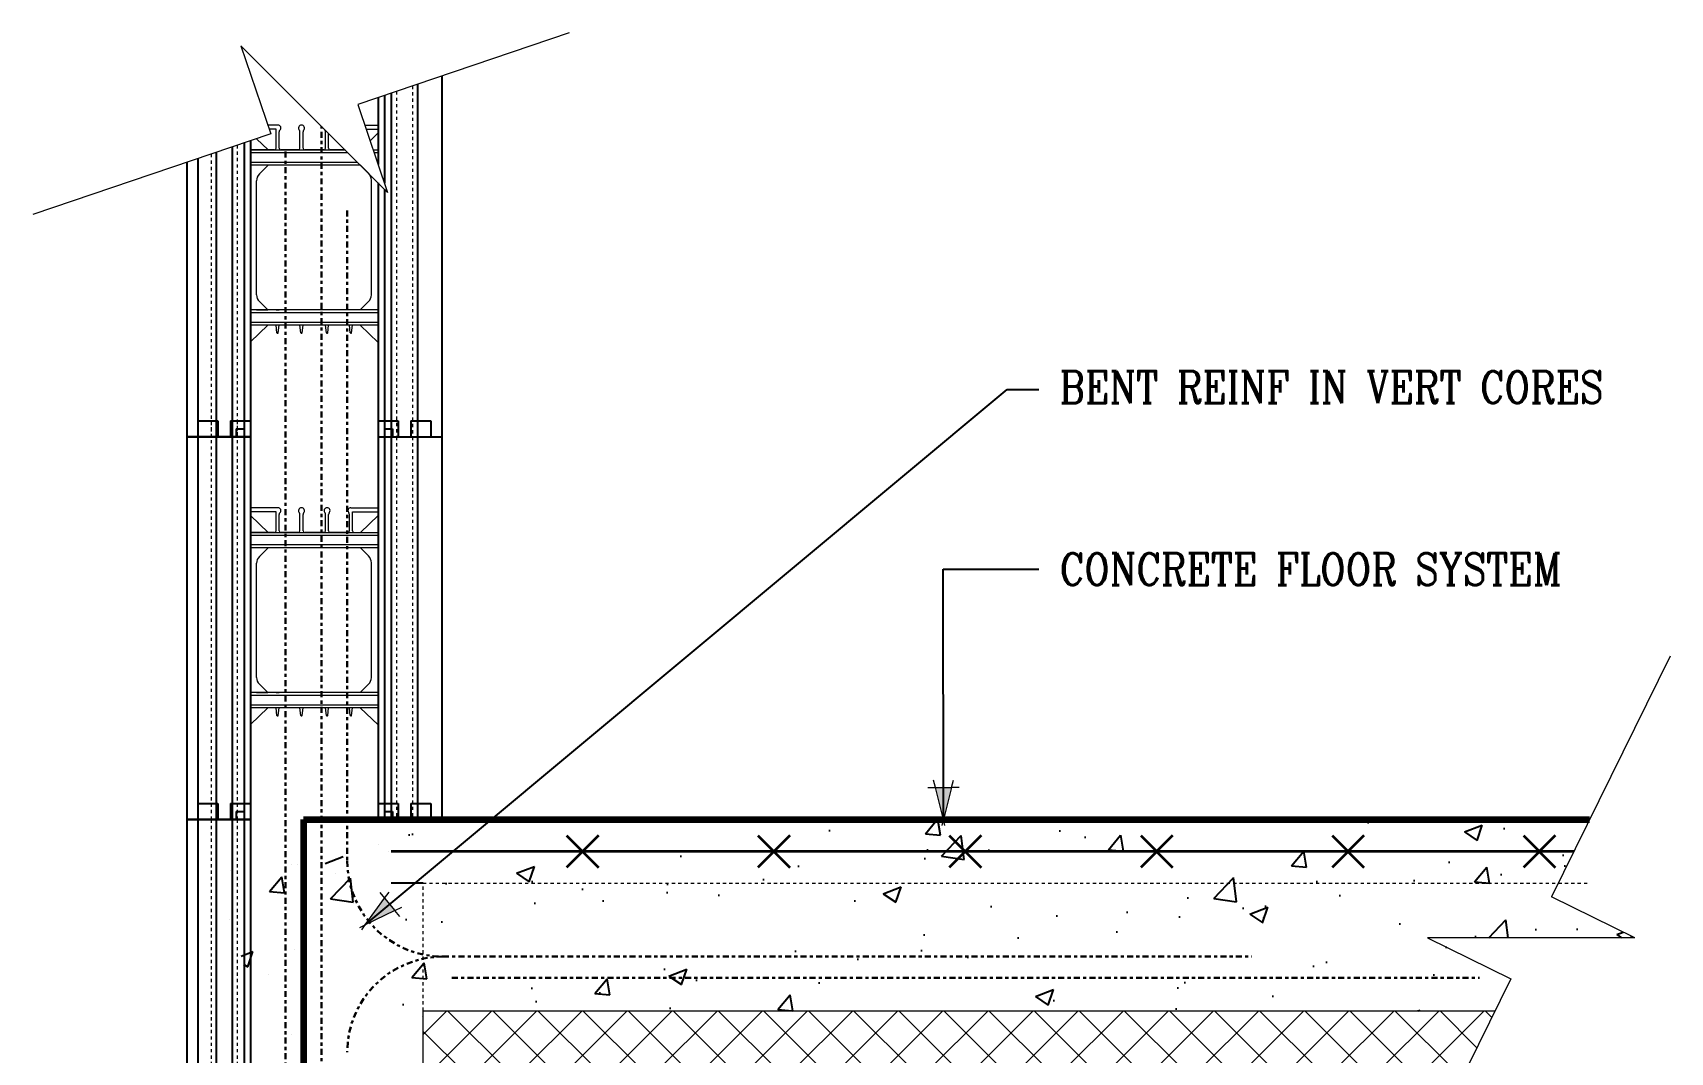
# Model space of a CAD drawing. Header units: inches. Extents: x -113 to -43.1, y 114.3 to 198.1.
# Drawn here: x -94.4 to -43.1, y 166.1 to 198.1 of the extents above; entities that cross this region are included whole.
import ezdxf

# ---------------------------------------------------------------- set-up
doc = ezdxf.new("R2010")
doc.units = ezdxf.units.IN
doc.header["$MEASUREMENT"] = 0
for name, pattern in [('CENTER', [2, 1.25, -0.25, 0.25, -0.25]), ('DASHED', [0.75, 0.5, -0.25]), ('DASHED2', [0.375, 0.25, -0.125]), ('HIDDEN', [0.375, 0.25, -0.125])]:
    doc.linetypes.add(name, pattern=pattern)
for name, color, linetype, lineweight in [('A2 Hatch', 8, 'Continuous', 9), ('A4 medium', 7, 'Continuous', 35), ('DETAILS', 7, 'Continuous', 13), ('DIM', 3, 'Continuous', 13), ('GRADE', 5, 'Continuous', 100), ('REBAR', 2, 'CENTER', 30)]:
    doc.layers.add(name, color=color, linetype=linetype, lineweight=lineweight)
doc.styles.add('ARCTEXT', font='arctext.shx', dxfattribs={"width": 0.85})
doc.styles.add('RomanC', font='romanc.shx', dxfattribs={"width": 0.85, "height": 5})
doc.dimstyles.new('ARCTEXT1-4', dxfattribs={"dimtxt": 4, "dimasz": 2, "dimexe": 2, "dimexo": 2, "dimgap": 2, "dimtad": 1, "dimdec": 4, "dimzin": 3, "dimdsep": 46, "dimlunit": 4, "dimtxsty": 'ARCTEXT', "dimblk": 'ARCHTICK', "dimcen": 2, "dimaunit": 1, "dimadec": 0, "dimazin": 0, "dimtfac": 1, "dimtdec": 4, "dimtmove": 2, "dimatfit": 3, "dimldrblk": 'arrow', "dimfxl": 0, "dimtolj": 1, "dimtzin": 0, "dimarcsym": 0})

# ---------------------------------------------------------------- blocks, each defined once
blk = doc.blocks.new('_ArchTick')
at = {"color": 0, "linetype": 'ByBlock', "const_width": 0.15}
blk.add_lwpolyline([(-0.5, -0.5), (0.5, 0.5)], dxfattribs=at)
blk = doc.blocks.new('arrow')
at = {"layer": 'DIM'}
blk.add_hatch(color=253, dxfattribs=at).paths.add_polyline_path([(-2, 0.5), (-2, -0.5), (0, 0)])
at = {"layer": 'DIM', "lineweight": 9}
for points in [[(-2, 0.98), (-2, 0.5), (-2.47, 0.62)], [(0.37, 0.09), (0, 0)], [(0.37, -0.09), (0, 0)], [(-2, -0.98), (-2, -0.5), (-2.47, -0.62)]]:
    blk.add_lwpolyline(points, dxfattribs=at)
at = {"layer": 'DIM', "lineweight": 15}
blk.add_lwpolyline([(0, 0), (-2, -0.5), (-2, 0.5), (0, 0)], dxfattribs=at)

msp = doc.modelspace()

# ---------------------------------------------------------------- hatches: boundary and pattern name
at = {"ltscale": 0.15}
h = msp.add_hatch(dxfattribs=at)
h.set_pattern_fill('AR-CONC', color=256, scale=0.8, style=0)
h.set_pattern_definition([(50, (-3852.431, 865.3656), (5.7380815, -0.502017), [0.6, -6.6]), (355, (-3852.431, 865.3656), (-1.110011, 6.017537), [0.48, -5.28]), (100.45145, (-3851.953, 865.324), (4.628071, 5.51552), [0.5099215, -5.609137]), (46.1842, (-3852.431, 866.9656), (8.537928, -1.324152), [0.9, -9.9]), (96.63564, (-3851.7196, 866.855), (7.477296, 7.792949), [0.764882, -8.413704]), (351.1842, (-3852.431, 866.966), (7.477296, 7.792949), [0.72, -7.92]), (21, (-3851.631, 866.5656), (4.7752564, -3.220951), [0.6, -6.6]), (326, (-3851.631, 866.5656), (1.946523, 5.8012), [0.48, -5.28]), (71.45144, (-3851.233, 866.297), (6.721779, 2.580249), [0.5099215, -5.609137]), (37.5, (-3852.431, 865.3656), (0.0972788, 2.6631508), [0, -5.216, 0, -5.36, 0, -5.3]), (7.5, (-3852.431, 865.3656), (2.1045563, 3.1552937), [0, -3.056, 0, -5.096, 0, -2.02]), (327.5, (-3854.215, 865.3656), (4.2705795, -0.180439), [0, -2, 0, -6.24, 0, -8.28]), (317.5, (-3855.015, 865.3656), (4.6654894, 0.80084), [0, -2.6, 0, -4.144, 0, -5.88])])
h.paths.add_polyline_path([(-83.188, 173.438), (-45.612, 173.438), (-46.807, 171.017), (-44.193, 169.727), (-50.693, 169.727), (-48.08, 168.437), (-48.573, 167.438), (-83.188, 167.438)])
at = {"layer": 'A2 Hatch', "ltscale": 0.15}
h = msp.add_hatch(dxfattribs=at)
h.set_pattern_fill('ANSI37', color=256, scale=8, style=0)
h.set_pattern_definition([(45, (-3852.4311, 865.3656), (-0.70710678, 0.70710678), []), (135, (-3852.4311, 865.3656), (-0.70710678, -0.70710678), [])])
h.paths.add_polyline_path([(-82.188, 165.438), (-82.188, 167.438), (-48.573, 167.438), (-49.56, 165.438)])

# ---------------------------------------------------------------- linework, layer by layer
at = {"color": 1}
for p, q in [((-81.598, 196.759), (-81.598, 185.438)), ((-83.398, 196.149), (-83.398, 193.394)), ((-83.183, 196.222), (-83.183, 185.438)), ((-82.363, 196.5), (-82.363, 185.438)), ((-83.598, 196.081), (-83.598, 193.984)), ((-87.798, 194.657), (-87.798, 185.438)), ((-87.598, 194.724), (-87.598, 185.438)), ((-89.248, 194.165), (-89.248, 185.438)), ((-88.673, 194.36), (-88.673, 185.438)), ((-88.173, 194.529), (-88.173, 185.438)), ((-89.598, 194.046), (-89.598, 185.438)), ((-83.598, 193.403), (-83.598, 185.438)), ((-83.398, 193.203), (-83.398, 185.438)), ((-89.248, 185.938), (-88.623, 185.938)), ((-89.248, 185.938), (-88.623, 185.938)), ((-89.248, 185.938), (-89.248, 173.438)), ((-89.248, 185.938), (-88.623, 185.938)), ((-89.248, 185.938), (-88.623, 185.938)), ((-88.673, 185.938), (-88.673, 173.438)), ((-88.623, 185.938), (-88.623, 185.438)), ((-88.623, 185.938), (-88.623, 185.438)), ((-88.623, 185.938), (-88.623, 185.438)), ((-88.623, 185.938), (-88.623, 185.438)), ((-88.223, 185.938), (-88.223, 185.438)), ((-88.223, 185.938), (-87.598, 185.938)), ((-88.223, 185.938), (-88.223, 185.438)), ((-88.223, 185.938), (-87.598, 185.938)), ((-88.223, 185.938), (-88.223, 185.438)), ((-88.223, 185.938), (-87.598, 185.938)), ((-88.223, 185.938), (-88.223, 185.438)), ((-88.223, 185.938), (-87.598, 185.938)), ((-88.173, 185.938), (-88.173, 173.438)), ((-87.598, 185.938), (-87.598, 173.438)), ((-83.598, 185.938), (-82.973, 185.938)), ((-83.598, 185.938), (-83.598, 173.438)), ((-83.598, 185.938), (-82.973, 185.938)), ((-83.598, 185.938), (-82.973, 185.938)), ((-83.598, 185.938), (-82.973, 185.938)), ((-82.973, 185.938), (-82.973, 185.438)), ((-82.973, 185.938), (-82.973, 185.438)), ((-82.973, 185.938), (-82.973, 185.438)), ((-82.973, 185.938), (-82.973, 185.438)), ((-82.573, 185.938), (-82.573, 185.438)), ((-82.573, 185.938), (-81.948, 185.938)), ((-82.573, 185.938), (-82.573, 185.438)), ((-82.573, 185.938), (-81.948, 185.938)), ((-82.573, 185.938), (-82.573, 185.438)), ((-82.573, 185.938), (-81.948, 185.938)), ((-82.573, 185.938), (-82.573, 185.438)), ((-82.573, 185.938), (-81.948, 185.938)), ((-81.948, 185.938), (-81.948, 185.438)), ((-81.948, 185.938), (-81.948, 185.438)), ((-81.948, 185.938), (-81.948, 185.438)), ((-81.948, 185.938), (-81.948, 185.438)), ((-89.598, 185.438), (-87.598, 185.438)), ((-89.598, 185.438), (-88.048, 185.438)), ((-89.598, 185.438), (-87.598, 185.438)), ((-89.598, 185.438), (-87.598, 185.438)), ((-89.598, 185.438), (-89.598, 173.438)), ((-89.598, 185.438), (-88.048, 185.438)), ((-89.598, 185.438), (-87.598, 185.438)), ((-89.598, 185.438), (-87.598, 185.438)), ((-89.598, 185.438), (-87.598, 185.438)), ((-89.598, 185.438), (-88.048, 185.438)), ((-89.598, 185.438), (-87.598, 185.438)), ((-89.598, 185.438), (-87.598, 185.438)), ((-89.598, 185.438), (-88.048, 185.438)), ((-89.598, 185.438), (-87.598, 185.438)), ((-89.598, 185.438), (-87.598, 185.438)), ((-88.173, 185.438), (-88.673, 185.438)), ((-88.173, 185.438), (-88.673, 185.438)), ((-88.173, 185.438), (-88.673, 185.438)), ((-88.173, 185.438), (-88.673, 185.438)), ((-88.048, 185.688), (-88.048, 185.438)), ((-88.048, 185.688), (-87.798, 185.688)), ((-88.048, 185.688), (-88.048, 185.438)), ((-88.048, 185.688), (-87.798, 185.688)), ((-88.048, 185.688), (-88.048, 185.438)), ((-88.048, 185.688), (-87.798, 185.688)), ((-88.048, 185.688), (-88.048, 185.438)), ((-88.048, 185.688), (-87.798, 185.688)), ((-87.798, 185.688), (-87.798, 173.438)), ((-87.798, 185.438), (-87.598, 185.438)), ((-87.798, 185.438), (-87.598, 185.438)), ((-87.798, 185.438), (-87.598, 185.438)), ((-87.798, 185.438), (-87.598, 185.438)), ((-83.598, 185.438), (-81.598, 185.438)), ((-83.598, 185.438), (-83.398, 185.438)), ((-83.598, 185.438), (-81.598, 185.438)), ((-83.598, 185.438), (-81.598, 185.438)), ((-83.598, 185.438), (-83.398, 185.438)), ((-83.598, 185.438), (-81.598, 185.438)), ((-83.598, 185.438), (-81.598, 185.438)), ((-83.598, 185.438), (-81.598, 185.438)), ((-83.598, 185.438), (-83.398, 185.438)), ((-83.598, 185.438), (-81.598, 185.438)), ((-83.598, 185.438), (-81.598, 185.438)), ((-83.598, 185.438), (-83.398, 185.438)), ((-83.598, 185.438), (-81.598, 185.438)), ((-83.598, 185.438), (-81.598, 185.438)), ((-83.398, 185.688), (-83.148, 185.688)), ((-83.398, 185.688), (-83.398, 173.438)), ((-83.398, 185.688), (-83.148, 185.688)), ((-83.398, 185.688), (-83.148, 185.688)), ((-83.398, 185.688), (-83.148, 185.688)), ((-83.183, 185.438), (-81.598, 185.438)), ((-83.183, 185.438), (-81.598, 185.438)), ((-83.183, 185.438), (-83.183, 173.438)), ((-83.183, 185.438), (-81.598, 185.438)), ((-83.183, 185.438), (-81.598, 185.438)), ((-83.148, 185.688), (-83.148, 185.438)), ((-83.148, 185.688), (-83.148, 185.438)), ((-83.148, 185.688), (-83.148, 185.438)), ((-83.148, 185.688), (-83.148, 185.438)), ((-82.363, 185.438), (-82.363, 173.438)), ((-81.598, 185.438), (-81.598, 173.438)), ((-89.248, 173.938), (-88.623, 173.938)), ((-89.248, 173.938), (-88.623, 173.938)), ((-88.623, 173.938), (-88.623, 173.438)), ((-88.623, 173.938), (-88.623, 173.438)), ((-88.223, 173.938), (-88.223, 173.438)), ((-88.223, 173.938), (-87.598, 173.938)), ((-88.223, 173.938), (-88.223, 173.438)), ((-88.223, 173.938), (-87.598, 173.938)), ((-88.048, 173.688), (-88.048, 173.438)), ((-88.048, 173.688), (-87.798, 173.688)), ((-88.048, 173.688), (-88.048, 173.438)), ((-88.048, 173.688), (-87.798, 173.688)), ((-83.598, 173.938), (-82.973, 173.938)), ((-83.598, 173.938), (-82.973, 173.938)), ((-83.398, 173.688), (-83.148, 173.688)), ((-83.398, 173.688), (-83.148, 173.688)), ((-83.148, 173.688), (-83.148, 173.438)), ((-83.148, 173.688), (-83.148, 173.438)), ((-82.973, 173.938), (-82.973, 173.438)), ((-82.973, 173.938), (-82.973, 173.438)), ((-82.573, 173.938), (-82.573, 173.438)), ((-82.573, 173.938), (-81.948, 173.938)), ((-82.573, 173.938), (-82.573, 173.438)), ((-82.573, 173.938), (-81.948, 173.938)), ((-81.948, 173.938), (-81.948, 173.438)), ((-81.948, 173.938), (-81.948, 173.438)), ((-89.598, 173.438), (-87.598, 173.438)), ((-89.598, 173.438), (-88.048, 173.438)), ((-89.598, 173.438), (-87.598, 173.438)), ((-89.598, 173.438), (-87.598, 173.438)), ((-89.598, 173.438), (-88.048, 173.438)), ((-89.598, 173.438), (-87.598, 173.438)), ((-89.598, 173.438), (-87.598, 173.438)), ((-89.598, 173.438), (-89.598, 153.438)), ((-89.248, 173.438), (-89.248, 153.438)), ((-88.173, 173.438), (-88.673, 173.438)), ((-88.173, 173.438), (-88.673, 173.438)), ((-88.673, 173.438), (-88.673, 153.438)), ((-88.173, 173.438), (-88.173, 153.438)), ((-87.798, 173.438), (-87.598, 173.438)), ((-87.798, 173.438), (-87.598, 173.438)), ((-87.798, 173.438), (-87.798, 153.438)), ((-87.598, 173.438), (-87.598, 153.438)), ((-83.598, 173.438), (-81.598, 173.438)), ((-83.598, 173.438), (-83.398, 173.438)), ((-83.598, 173.438), (-81.598, 173.438)), ((-83.598, 173.438), (-81.598, 173.438)), ((-83.598, 173.438), (-83.398, 173.438)), ((-83.598, 173.438), (-81.598, 173.438)), ((-83.598, 173.438), (-81.598, 173.438)), ((-83.183, 173.438), (-81.598, 173.438)), ((-83.183, 173.438), (-81.598, 173.438))]:
    msp.add_line(p, q, dxfattribs=at)
at = {"color": 1, "linetype": 'HIDDEN', "ltscale": 0.02}
for p, q in [((-89.248, 185.938), (-88.623, 185.938)), ((-89.248, 185.938), (-88.623, 185.938)), ((-89.248, 185.938), (-88.623, 185.938)), ((-89.248, 185.938), (-88.623, 185.938)), ((-89.248, 185.938), (-88.623, 185.938)), ((-89.248, 185.938), (-88.623, 185.938)), ((-89.248, 185.938), (-88.623, 185.938)), ((-89.248, 185.938), (-88.623, 185.938)), ((-89.248, 185.938), (-88.623, 185.938)), ((-89.248, 185.938), (-88.623, 185.938)), ((-88.623, 185.938), (-88.623, 185.438)), ((-88.623, 185.938), (-88.623, 185.438)), ((-88.623, 185.938), (-88.623, 185.438)), ((-88.623, 185.938), (-88.623, 185.438)), ((-88.623, 185.938), (-88.623, 185.438)), ((-88.623, 185.938), (-88.623, 185.438)), ((-88.623, 185.938), (-88.623, 185.438)), ((-88.623, 185.938), (-88.623, 185.438)), ((-88.623, 185.938), (-88.623, 185.438)), ((-88.623, 185.938), (-88.623, 185.438)), ((-88.223, 185.938), (-88.223, 185.438)), ((-88.223, 185.938), (-87.598, 185.938)), ((-88.223, 185.938), (-88.223, 185.438)), ((-88.223, 185.938), (-87.598, 185.938)), ((-88.223, 185.938), (-88.223, 185.438)), ((-88.223, 185.938), (-87.598, 185.938)), ((-88.223, 185.938), (-88.223, 185.438)), ((-88.223, 185.938), (-87.598, 185.938)), ((-88.223, 185.938), (-88.223, 185.438)), ((-88.223, 185.938), (-87.598, 185.938)), ((-88.223, 185.938), (-88.223, 185.438)), ((-88.223, 185.938), (-87.598, 185.938)), ((-88.223, 185.938), (-88.223, 185.438)), ((-88.223, 185.938), (-87.598, 185.938)), ((-88.223, 185.938), (-88.223, 185.438)), ((-88.223, 185.938), (-87.598, 185.938)), ((-88.223, 185.938), (-88.223, 185.438)), ((-88.223, 185.938), (-87.598, 185.938)), ((-88.223, 185.938), (-88.223, 185.438)), ((-88.223, 185.938), (-87.598, 185.938)), ((-83.598, 185.938), (-82.973, 185.938)), ((-83.598, 185.938), (-82.973, 185.938)), ((-83.598, 185.938), (-82.973, 185.938)), ((-83.598, 185.938), (-82.973, 185.938)), ((-83.598, 185.938), (-82.973, 185.938)), ((-83.598, 185.938), (-82.973, 185.938)), ((-83.598, 185.938), (-82.973, 185.938)), ((-83.598, 185.938), (-82.973, 185.938)), ((-83.598, 185.938), (-82.973, 185.938)), ((-83.598, 185.938), (-82.973, 185.938)), ((-82.973, 185.938), (-82.973, 185.438)), ((-82.973, 185.938), (-82.973, 185.438)), ((-82.973, 185.938), (-82.973, 185.438)), ((-82.973, 185.938), (-82.973, 185.438)), ((-82.973, 185.938), (-82.973, 185.438)), ((-82.973, 185.938), (-82.973, 185.438)), ((-82.973, 185.938), (-82.973, 185.438)), ((-82.973, 185.938), (-82.973, 185.438)), ((-82.973, 185.938), (-82.973, 185.438)), ((-82.973, 185.938), (-82.973, 185.438)), ((-82.573, 185.938), (-82.573, 185.438)), ((-82.573, 185.938), (-81.948, 185.938)), ((-82.573, 185.938), (-82.573, 185.438)), ((-82.573, 185.938), (-81.948, 185.938)), ((-82.573, 185.938), (-82.573, 185.438)), ((-82.573, 185.938), (-81.948, 185.938)), ((-82.573, 185.938), (-82.573, 185.438)), ((-82.573, 185.938), (-81.948, 185.938)), ((-82.573, 185.938), (-82.573, 185.438)), ((-82.573, 185.938), (-81.948, 185.938)), ((-82.573, 185.938), (-82.573, 185.438)), ((-82.573, 185.938), (-81.948, 185.938)), ((-82.573, 185.938), (-82.573, 185.438)), ((-82.573, 185.938), (-81.948, 185.938)), ((-82.573, 185.938), (-82.573, 185.438)), ((-82.573, 185.938), (-81.948, 185.938)), ((-82.573, 185.938), (-82.573, 185.438)), ((-82.573, 185.938), (-81.948, 185.938)), ((-82.573, 185.938), (-82.573, 185.438)), ((-82.573, 185.938), (-81.948, 185.938)), ((-81.948, 185.938), (-81.948, 185.438)), ((-81.948, 185.938), (-81.948, 185.438)), ((-81.948, 185.938), (-81.948, 185.438)), ((-81.948, 185.938), (-81.948, 185.438)), ((-81.948, 185.938), (-81.948, 185.438)), ((-81.948, 185.938), (-81.948, 185.438)), ((-81.948, 185.938), (-81.948, 185.438)), ((-81.948, 185.938), (-81.948, 185.438)), ((-81.948, 185.938), (-81.948, 185.438)), ((-81.948, 185.938), (-81.948, 185.438)), ((-83.398, 185.688), (-83.148, 185.688)), ((-83.398, 185.688), (-83.148, 185.688)), ((-83.398, 185.688), (-83.148, 185.688)), ((-83.398, 185.688), (-83.148, 185.688)), ((-83.398, 185.688), (-83.148, 185.688)), ((-83.398, 185.688), (-83.148, 185.688)), ((-83.398, 185.688), (-83.148, 185.688)), ((-83.398, 185.688), (-83.148, 185.688)), ((-83.398, 185.688), (-83.148, 185.688)), ((-83.398, 185.688), (-83.148, 185.688)), ((-83.148, 185.688), (-83.148, 185.438)), ((-83.148, 185.688), (-83.148, 185.438)), ((-83.148, 185.688), (-83.148, 185.438)), ((-83.148, 185.688), (-83.148, 185.438)), ((-83.148, 185.688), (-83.148, 185.438)), ((-83.148, 185.688), (-83.148, 185.438)), ((-83.148, 185.688), (-83.148, 185.438)), ((-83.148, 185.688), (-83.148, 185.438)), ((-83.148, 185.688), (-83.148, 185.438)), ((-83.148, 185.688), (-83.148, 185.438)), ((-89.248, 173.938), (-88.623, 173.938)), ((-89.248, 173.938), (-88.623, 173.938)), ((-89.248, 173.938), (-88.623, 173.938)), ((-89.248, 173.938), (-88.623, 173.938)), ((-89.248, 173.938), (-88.623, 173.938)), ((-88.623, 173.938), (-88.623, 173.438)), ((-88.623, 173.938), (-88.623, 173.438)), ((-88.623, 173.938), (-88.623, 173.438)), ((-88.623, 173.938), (-88.623, 173.438)), ((-88.623, 173.938), (-88.623, 173.438)), ((-88.223, 173.938), (-88.223, 173.438)), ((-88.223, 173.938), (-87.598, 173.938)), ((-88.223, 173.938), (-88.223, 173.438)), ((-88.223, 173.938), (-87.598, 173.938)), ((-88.223, 173.938), (-88.223, 173.438)), ((-88.223, 173.938), (-87.598, 173.938)), ((-88.223, 173.938), (-88.223, 173.438)), ((-88.223, 173.938), (-87.598, 173.938)), ((-88.223, 173.938), (-88.223, 173.438)), ((-88.223, 173.938), (-87.598, 173.938)), ((-83.598, 173.938), (-82.973, 173.938)), ((-83.598, 173.938), (-82.973, 173.938)), ((-83.598, 173.938), (-82.973, 173.938)), ((-83.598, 173.938), (-82.973, 173.938)), ((-83.598, 173.938), (-82.973, 173.938)), ((-83.398, 173.688), (-83.148, 173.688)), ((-83.398, 173.688), (-83.148, 173.688)), ((-83.398, 173.688), (-83.148, 173.688)), ((-83.398, 173.688), (-83.148, 173.688)), ((-83.398, 173.688), (-83.148, 173.688)), ((-83.148, 173.688), (-83.148, 173.438)), ((-83.148, 173.688), (-83.148, 173.438)), ((-83.148, 173.688), (-83.148, 173.438)), ((-83.148, 173.688), (-83.148, 173.438)), ((-83.148, 173.688), (-83.148, 173.438)), ((-82.973, 173.938), (-82.973, 173.438)), ((-82.973, 173.938), (-82.973, 173.438)), ((-82.973, 173.938), (-82.973, 173.438)), ((-82.973, 173.938), (-82.973, 173.438)), ((-82.973, 173.938), (-82.973, 173.438)), ((-82.573, 173.938), (-82.573, 173.438)), ((-82.573, 173.938), (-81.948, 173.938)), ((-82.573, 173.938), (-82.573, 173.438)), ((-82.573, 173.938), (-81.948, 173.938)), ((-82.573, 173.938), (-82.573, 173.438)), ((-82.573, 173.938), (-81.948, 173.938)), ((-82.573, 173.938), (-82.573, 173.438)), ((-82.573, 173.938), (-81.948, 173.938)), ((-82.573, 173.938), (-82.573, 173.438)), ((-82.573, 173.938), (-81.948, 173.938)), ((-81.948, 173.938), (-81.948, 173.438)), ((-81.948, 173.938), (-81.948, 173.438)), ((-81.948, 173.938), (-81.948, 173.438)), ((-81.948, 173.938), (-81.948, 173.438)), ((-81.948, 173.938), (-81.948, 173.438))]:
    msp.add_line(p, q, dxfattribs=at)
at = {"ltscale": 0.15}
for p, q in [((-87.598, 185.438), (-89.598, 185.438)), ((-87.598, 185.438), (-89.598, 185.438)), ((-87.598, 185.438), (-89.598, 185.438)), ((-87.598, 185.438), (-89.598, 185.438)), ((-88.623, 185.438), (-88.223, 185.438)), ((-88.623, 185.438), (-88.223, 185.438)), ((-88.623, 185.438), (-88.223, 185.438)), ((-88.623, 185.438), (-88.223, 185.438)), ((-83.598, 185.438), (-81.598, 185.438)), ((-83.598, 185.438), (-81.598, 185.438)), ((-83.598, 185.438), (-81.598, 185.438)), ((-83.598, 185.438), (-81.598, 185.438)), ((-87.598, 173.438), (-89.598, 173.438)), ((-87.598, 173.438), (-89.598, 173.438)), ((-88.623, 173.438), (-88.223, 173.438)), ((-88.623, 173.438), (-88.223, 173.438)), ((-83.598, 173.438), (-81.598, 173.438)), ((-83.598, 173.438), (-81.598, 173.438)), ((-83.574, 172.644), (-83.574, 172.644)), ((-83.574, 172.644), (-83.574, 172.644)), ((-86.305, 172.039), (-86.305, 172.039)), ((-86.305, 172.039), (-86.305, 172.039)), ((-86.125, 172.029), (-86.125, 172.029)), ((-86.125, 172.029), (-86.125, 172.029)), ((-85.254, 172.061), (-84.693, 172.276)), ((-83.275, 172.438), (-83.275, 172.438)), ((-83.275, 172.438), (-83.275, 172.438)), ((-88.239, 171.843), (-88.239, 171.843)), ((-88.239, 171.843), (-88.239, 171.843)), ((-87.005, 171.179), (-86.619, 171.638)), ((-87.005, 171.179), (-86.619, 171.638)), ((-86.527, 171.137), (-86.619, 171.638)), ((-86.527, 171.137), (-86.619, 171.638)), ((-85.088, 170.954), (-84.465, 171.603)), ((-84.942, 171.731), (-84.942, 171.731)), ((-84.942, 171.731), (-84.942, 171.731)), ((-84.377, 170.844), (-84.465, 171.603)), ((-87.972, 171.332), (-87.972, 171.332)), ((-87.972, 171.332), (-87.972, 171.332)), ((-87.005, 171.179), (-86.527, 171.137)), ((-82.188, 171.438), (-83.188, 171.438)), ((-85.088, 170.954), (-84.377, 170.843)), ((-88.269, 170.316), (-88.269, 170.316)), ((-83.999, 170.135), (-83.999, 170.135)), ((-87.892, 169.156), (-87.522, 169.298)), ((-87.684, 168.814), (-87.522, 169.298)), ((-86.222, 169.366), (-86.222, 169.366)), ((-87.821, 168.906), (-87.684, 168.814)), ((-87.047, 168.576), (-87.047, 168.576)), ((-83.904, 167.87), (-83.904, 167.87)), ((-82.212, 167.266), (-82.212, 167.266)), ((-86.32, 166.703), (-86.32, 166.703))]:
    msp.add_line(p, q, dxfattribs=at)
at = {"layer": 'A2 Hatch', "linetype": 'DASHED2', "ltscale": 0.15}
for p, q in [((-83.023, 196.276), (-83.023, 185.438)), ((-82.523, 196.446), (-82.523, 185.438)), ((-88.013, 194.584), (-88.013, 185.438)), ((-88.833, 194.306), (-88.833, 185.438)), ((-88.833, 185.938), (-88.833, 173.438)), ((-88.013, 185.938), (-88.013, 173.438)), ((-83.023, 185.438), (-83.023, 173.438)), ((-82.523, 185.438), (-82.523, 173.438)), ((-88.833, 173.438), (-88.833, 153.438)), ((-88.013, 173.438), (-88.013, 153.438))]:
    msp.add_line(p, q, dxfattribs=at)
at = {"layer": 'A2 Hatch', "linetype": 'DASHED', "ltscale": 0.15}
for p, q in [((-82.188, 167.438), (-82.188, 171.438)), ((-82.188, 171.438), (-45.612, 171.438))]:
    msp.add_line(p, q, dxfattribs=at)
at = {"layer": 'A2 Hatch', "ltscale": 0.15}
for p, q in [((-82.188, 165.438), (-82.188, 167.438)), ((-82.188, 167.438), (-48.573, 167.438))]:
    msp.add_line(p, q, dxfattribs=at)
at = {"layer": 'A4 medium', "ltscale": 0.15}
for p, q in [((-77.688, 172.938), (-76.688, 171.938)), ((-76.688, 172.938), (-77.688, 171.938)), ((-71.688, 172.938), (-70.688, 171.938)), ((-70.688, 172.938), (-71.688, 171.938)), ((-65.688, 172.938), (-64.688, 171.938)), ((-64.688, 172.938), (-65.688, 171.938)), ((-59.688, 172.938), (-58.688, 171.938)), ((-58.688, 172.938), (-59.688, 171.938)), ((-53.688, 172.938), (-52.688, 171.938)), ((-52.688, 172.938), (-53.688, 171.938)), ((-47.688, 172.938), (-46.688, 171.938)), ((-46.688, 172.938), (-47.688, 171.938)), ((-77.188, 172.438), (-83.188, 172.438)), ((-71.188, 172.438), (-77.188, 172.438)), ((-77.188, 172.438), (-77.188, 172.438)), ((-65.188, 172.438), (-71.188, 172.438)), ((-71.188, 172.438), (-71.188, 172.438)), ((-59.188, 172.438), (-65.188, 172.438)), ((-65.188, 172.438), (-65.188, 172.438)), ((-53.188, 172.438), (-59.188, 172.438)), ((-59.188, 172.438), (-59.188, 172.438)), ((-47.188, 172.438), (-53.188, 172.438)), ((-53.188, 172.438), (-53.188, 172.438)), ((-46.105, 172.438), (-47.188, 172.438)), ((-47.188, 172.438), (-47.188, 172.438))]:
    msp.add_line(p, q, dxfattribs=at)
at = {"layer": 'DETAILS', "color": 6, "lineweight": 20}
for p, q in [((-86.73, 195.217), (-87.054, 195.217)), ((-84.016, 195.217), (-83.598, 195.217)), ((-87.048, 194.438), (-87.411, 194.788)), ((-86.798, 195.092), (-87.011, 195.092)), ((-86.798, 194.488), (-86.798, 195.092)), ((-86.698, 194.488), (-86.698, 195.005)), ((-86.048, 194.488), (-86.048, 195.005)), ((-85.948, 194.488), (-85.948, 195.005)), ((-85.248, 194.488), (-85.248, 195.005)), ((-85.148, 194.488), (-85.148, 194.953)), ((-83.974, 195.092), (-83.598, 195.092)), ((-83.85, 194.725), (-83.598, 194.968)), ((-87.598, 194.438), (-87.048, 194.438)), ((-86.848, 194.438), (-87.598, 194.438)), ((-87.598, 194.438), (-84.633, 194.438)), ((-84.543, 194.348), (-87.598, 194.348)), ((-86.848, 194.438), (-86.648, 194.438)), ((-86.098, 194.438), (-86.648, 194.438)), ((-86.098, 194.438), (-85.898, 194.438)), ((-85.298, 194.438), (-85.898, 194.438)), ((-85.298, 194.438), (-85.098, 194.438)), ((-84.633, 194.438), (-85.098, 194.438)), ((-83.752, 194.438), (-83.598, 194.438)), ((-83.598, 194.348), (-83.722, 194.348)), ((-84.243, 194.048), (-87.598, 194.048)), ((-84.153, 193.958), (-87.598, 193.958)), ((-87.048, 193.958), (-87.32, 193.685)), ((-84.148, 193.958), (-83.896, 193.705)), ((-83.598, 194.048), (-83.62, 194.048)), ((-87.408, 189.892), (-87.408, 193.473)), ((-83.808, 189.892), (-83.808, 193.493)), ((-87.058, 189.418), (-87.32, 189.68)), ((-84.158, 189.418), (-83.896, 189.68)), ((-83.598, 189.418), (-87.598, 189.418)), ((-83.598, 189.328), (-87.598, 189.328)), ((-83.598, 189.028), (-87.598, 189.028)), ((-83.598, 188.938), (-87.598, 188.938)), ((-87.058, 188.938), (-87.598, 188.417)), ((-87.408, 189.418), (-87.058, 189.418)), ((-86.798, 189.418), (-86.698, 189.418)), ((-86.768, 188.704), (-86.798, 188.938)), ((-86.728, 188.704), (-86.698, 188.938)), ((-86.018, 188.704), (-86.048, 188.938)), ((-85.978, 188.704), (-85.948, 188.938)), ((-85.218, 188.704), (-85.248, 188.938)), ((-85.178, 188.704), (-85.148, 188.938)), ((-84.468, 188.704), (-84.498, 188.938)), ((-84.428, 188.704), (-84.398, 188.938)), ((-84.158, 188.938), (-83.598, 188.403)), ((-86.73, 183.217), (-87.598, 183.217)), ((-86.798, 183.092), (-87.598, 183.092)), ((-87.048, 182.438), (-87.598, 182.968)), ((-86.798, 182.488), (-86.798, 183.092)), ((-86.698, 182.488), (-86.698, 183.005)), ((-86.048, 182.488), (-86.048, 183.005)), ((-85.948, 182.488), (-85.948, 183.005)), ((-85.248, 182.488), (-85.248, 183.005)), ((-85.148, 182.488), (-85.148, 183.005)), ((-84.498, 182.488), (-84.498, 183.005)), ((-84.448, 183.217), (-83.598, 183.217)), ((-84.398, 182.488), (-84.398, 183.092)), ((-84.398, 183.092), (-83.598, 183.092)), ((-84.148, 182.438), (-83.598, 182.968)), ((-87.598, 182.438), (-87.048, 182.438)), ((-86.848, 182.438), (-87.598, 182.438)), ((-87.598, 182.438), (-83.598, 182.438)), ((-83.598, 182.348), (-87.598, 182.348)), ((-86.848, 182.438), (-86.648, 182.438)), ((-86.098, 182.438), (-86.648, 182.438)), ((-86.098, 182.438), (-85.898, 182.438)), ((-85.298, 182.438), (-85.898, 182.438)), ((-85.298, 182.438), (-85.098, 182.438)), ((-84.548, 182.438), (-85.098, 182.438)), ((-84.548, 182.438), (-84.348, 182.438)), ((-84.348, 182.438), (-84.148, 182.438)), ((-83.598, 182.048), (-87.598, 182.048)), ((-83.598, 181.958), (-87.598, 181.958)), ((-87.048, 181.958), (-87.32, 181.685)), ((-84.148, 181.958), (-83.896, 181.705)), ((-87.408, 177.892), (-87.408, 181.473)), ((-83.808, 177.892), (-83.808, 181.493)), ((-87.058, 177.418), (-87.32, 177.68)), ((-84.158, 177.418), (-83.896, 177.68)), ((-83.598, 177.418), (-87.598, 177.418)), ((-83.598, 177.328), (-87.598, 177.328)), ((-87.408, 177.418), (-87.058, 177.418)), ((-86.798, 177.418), (-86.698, 177.418)), ((-83.598, 177.028), (-87.598, 177.028)), ((-83.598, 176.938), (-87.598, 176.938)), ((-87.058, 176.938), (-87.598, 176.417)), ((-86.768, 176.704), (-86.798, 176.938)), ((-86.728, 176.704), (-86.698, 176.938)), ((-86.018, 176.704), (-86.048, 176.938)), ((-85.978, 176.704), (-85.948, 176.938)), ((-85.218, 176.704), (-85.248, 176.938)), ((-85.178, 176.704), (-85.148, 176.938)), ((-84.468, 176.704), (-84.498, 176.938)), ((-84.428, 176.704), (-84.398, 176.938)), ((-84.158, 176.938), (-83.598, 176.403))]:
    msp.add_line(p, q, dxfattribs=at)
for centre, radius, start, end in [((-86.736, 195.126), 0.0912, 307.4863, 93.4766), ((-85.998, 195.123), 0.0936, 311.7279, 228.2721), ((-86.636, 195.01), 0.0619, 134.9903, 183.9263), ((-86.148, 195.005), 0.1, 0, 28.6972), ((-85.848, 195.005), 0.1, 151.3028, 180), ((-85.198, 195.123), 0.0936, 200.6856, 228.2721), ((-85.348, 195.005), 0.1, 0, 28.6972), ((-86.848, 194.488), 0.05, 270, 0), ((-86.648, 194.488), 0.05, 180, 270), ((-86.098, 194.488), 0.05, 270, 0), ((-85.898, 194.488), 0.05, 180, 270), ((-85.298, 194.488), 0.05, 270, 0), ((-85.098, 194.488), 0.05, 180, 270), ((-87.108, 193.473), 0.3, 135, 180), ((-84.108, 193.493), 0.3, 0, 45), ((-87.108, 189.892), 0.3, 180, 225), ((-84.108, 189.892), 0.3, 315, 0), ((-86.748, 188.708), 0.02, 191.3099, 348.6901), ((-85.998, 188.708), 0.02, 191.3099, 348.6901), ((-85.198, 188.708), 0.02, 191.3099, 348.6901), ((-84.448, 188.708), 0.02, 191.3099, 348.6901), ((-86.736, 183.126), 0.0912, 307.4863, 93.4766), ((-86.636, 183.01), 0.0619, 134.9903, 183.9263), ((-85.998, 183.123), 0.0936, 311.7279, 228.2721), ((-86.148, 183.005), 0.1, 0, 28.6972), ((-85.848, 183.005), 0.1, 151.3028, 180), ((-85.198, 183.123), 0.0936, 311.7279, 228.2721), ((-85.348, 183.005), 0.1, 0, 28.6972), ((-85.048, 183.005), 0.1, 151.3028, 180), ((-84.448, 183.123), 0.0936, 90, 228.272), ((-84.61, 183.002), 0.112, 1.5997, 27.0975), ((-86.848, 182.488), 0.05, 270, 0), ((-86.648, 182.488), 0.05, 180, 270), ((-86.098, 182.488), 0.05, 270, 0), ((-85.898, 182.488), 0.05, 180, 270), ((-85.298, 182.488), 0.05, 270, 0), ((-85.098, 182.488), 0.05, 180, 270), ((-84.548, 182.488), 0.05, 270, 0), ((-84.348, 182.488), 0.05, 180, 270), ((-87.108, 181.473), 0.3, 135, 180), ((-84.108, 181.493), 0.3, 0, 45), ((-87.108, 177.892), 0.3, 180, 225), ((-84.108, 177.892), 0.3, 315, 0), ((-86.748, 176.708), 0.02, 191.3099, 348.6901), ((-85.998, 176.708), 0.02, 191.3099, 348.6901), ((-85.198, 176.708), 0.02, 191.3099, 348.6901), ((-84.448, 176.708), 0.02, 191.3099, 348.6901)]:
    msp.add_arc(centre, radius, start, end, dxfattribs=at)
at = {"layer": 'DIM'}
for p, q in [((-43.085, 178.559), (-46.807, 171.017)), ((-44.193, 169.727), (-46.807, 171.017)), ((-44.193, 169.727), (-50.693, 169.727)), ((-50.693, 169.727), (-48.08, 168.437)), ((-48.08, 168.437), (-51.474, 161.559))]:
    msp.add_line(p, q, dxfattribs=at)
msp.add_lwpolyline([(-77.609, 198.112), (-84.236, 195.865), (-83.3, 193.105), (-87.896, 197.701), (-86.96, 194.941), (-94.425, 192.409)], dxfattribs=at)
at = {"layer": 'GRADE', "ltscale": 0.15}
for q in [(-85.933, 165.438), (-45.612, 173.438)]:
    msp.add_line((-85.932, 173.438), q, dxfattribs=at)
at = {"layer": 'REBAR', "ltscale": 0.15}
for p, q in [((-85.371, 139.246), (-85.371, 195.176)), ((-86.496, 194.385), (-86.496, 140.37)), ((-84.564, 192.54), (-84.564, 172.139)), ((-81.564, 169.139), (-56.207, 169.139)), ((-81.283, 168.475), (-49.066, 168.475))]:
    msp.add_line(p, q, dxfattribs=at)
for centre, start, end in [((-81.564, 172.139), 180, 270), ((-81.564, 166.139), 90, 180)]:
    msp.add_arc(centre, 3, start, end, dxfattribs=at)

# ---------------------------------------------------------------- texts
at = {"layer": 'DIM', "color": 3, "char_height": 1, "width": 22.68955, "attachment_point": 1, "style": 'RomanC'}
for s, insert in [('BENT REINF IN VERT CORES', (-62.234, 187.499)), ('CONCRETE FLOOR SYSTEM', (-62.223, 181.788))]:
    msp.add_mtext(s, dxfattribs=dict(at, insert=insert))

# ---------------------------------------------------------------- leaders
at = {"layer": 'DIM'}
for points in [[(-83.999, 170.135), (-63.877, 186.927), (-62.877, 186.927)], [(-65.87, 173.438), (-65.878, 181.285), (-62.877, 181.285)]]:
    msp.add_leader(points, dimstyle='ARCTEXT1-4', override={"dimasz": 0.5, "dimtad": 0}, dxfattribs=at)

doc.saveas('drawing.dxf')
